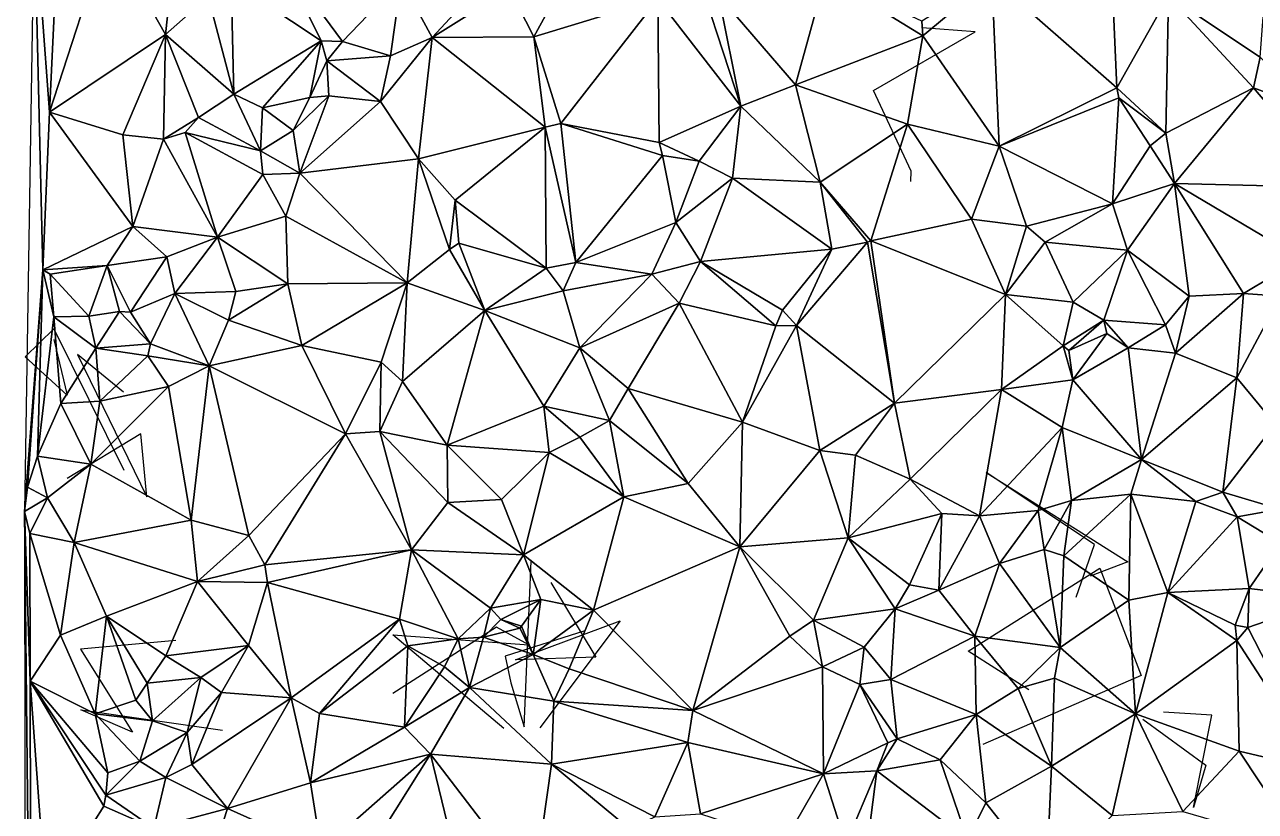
# Model space of a CAD drawing. Header units: metres. Extents: x -15 to 15.4, y -15.5 to 15.
# Drawn here: x -14.98 to -2.53, y -1.37 to 6.58 of the extents above; entities that cross this region are included whole.
import ezdxf

# ---------------------------------------------------------------- set-up
doc = ezdxf.new("R2010")
doc.units = ezdxf.units.M
doc.layers.add('CRACKS', color=1, linetype='Continuous')
doc.layers.add('STREET_MESH', color=7, linetype='Continuous')

msp = doc.modelspace()

# ---------------------------------------------------------------- linework, layer by layer
at = {"layer": 'CRACKS'}
for points in [[(-6.015, 4.998, 0.1), (-6.011, 5.1, 0.1), (-6.391, 5.917, 0.1), (-5.362, 6.51, 0.1), (-5.898, 6.549, 0.1)], [(-14.68, 3.4, 0.1), (-14.547, 2.839, 0.1), (-14.972, 3.224, 0.1), (-14.681, 3.509, 0.1), (-13.973, 2.081, 0.1)], [(-13.977, 2.869, 0.1), (-14.442, 3.249, 0.1), (-13.742, 1.812, 0.1), (-13.802, 2.448, 0.1), (-14.547, 1.996, 0.1)], [(-4.343, 0.797, 0.1), (-4.158, 1.328, 0.1), (-5.251, 2.058, 0.1), (-3.818, 1.154, 0.1), (-4.2, 1.01, 0.1)], [(-9.312, 0.458, 0.1), (-10.116, 0.202, 0.1), (-10.059, -0.069, 0.1), (-9.925, -0.515, 0.1), (-9.855, 1.162, 0.1)], [(-4.822, -0.139, 0.1), (-5.433, 0.251, 0.1), (-4.103, 1.09, 0.1), (-3.686, 0.005, 0.1), (-5.286, -0.693, 0.1)], [(-9.654, 0.946, 0.1), (-9.2, 0.192, 0.1), (-10.011, 0.164, 0.1), (-8.953, 0.559, 0.1), (-9.766, -0.524, 0.1)], [(-10.129, -0.529, 0.1), (-11.253, 0.416, 0.1), (-9.877, 0.316, 0.1), (-10.205, 0.492, 0.1), (-11.254, -0.177, 0.1)], [(-13.448, 0.359, 0.1), (-14.412, 0.271, 0.1), (-13.886, -0.567, 0.1), (-14.409, -0.342, 0.1), (-12.976, -0.549, 0.1)], [(-3.668, -0.435, 0.1), (-3.031, -0.901, 0.1), (-3.155, -1.328, 0.1), (-2.971, -0.396, 0.1), (-3.459, -0.365, 0.1)]]:
    msp.add_polyline3d(points, dxfattribs=at)
at = {"layer": 'STREET_MESH'}
for points in [[(-14.794, 4.106), (-14.88, 7.788), (-14.977, 1.662)], [(-14.632, 7.677), (-14.88, 7.788), (-14.725, 5.699)], [(-14.88, 7.788), (-14.794, 4.106), (-14.725, 5.699)], [(-14.135, 7.512), (-14.632, 7.677), (-14.725, 5.699)], [(-13.551, 6.482), (-14.135, 7.512), (-14.725, 5.699)], [(-13.491, 7.042), (-14.135, 7.512), (-13.551, 6.482)], [(-12.888, 7.024), (-11.979, 6.418), (-12.406, 7.283)], [(-11.763, 6.412), (-11.169, 7.031), (-12.406, 7.283)], [(-11.979, 6.418), (-11.763, 6.412), (-12.406, 7.283)], [(-3.98, 7.102), (-5.194, 7.053), (-3.931, 5.944)], [(-3.409, 6.875), (-3.98, 7.102), (-3.931, 5.944)], [(-13.119, 6.866), (-13.491, 7.042), (-13.551, 6.482)], [(-12.888, 7.024), (-13.119, 6.866), (-12.862, 5.879)], [(-11.979, 6.418), (-12.888, 7.024), (-12.862, 5.879)], [(-11.169, 7.031), (-11.763, 6.412), (-11.278, 6.266)], [(-10.855, 6.453), (-11.169, 7.031), (-11.278, 6.266)], [(-11.169, 7.031), (-10.855, 6.453), (-10.322, 7.029)], [(-10.855, 6.453), (-10.072, 6.943), (-10.322, 7.029)], [(-6.876, 7.076), (-7.958, 6.879), (-7.182, 5.975)], [(-5.892, 6.468), (-6.876, 7.076), (-7.182, 5.975)], [(-5.903, 6.616), (-6.876, 7.076), (-5.892, 6.468)], [(-5.194, 7.053), (-5.903, 6.616), (-5.892, 6.468)], [(-5.194, 7.053), (-5.892, 6.468), (-5.121, 5.354)], [(-5.194, 7.053), (-5.121, 5.354), (-3.931, 5.944)], [(-12.862, 5.879), (-13.119, 6.866), (-13.551, 6.482)], [(-9.826, 6.46), (-10.072, 6.943), (-10.855, 6.453)], [(-10.072, 6.943), (-9.826, 6.46), (-9.571, 6.932)], [(-9.571, 6.932), (-9.826, 6.46), (-8.572, 6.843)], [(-7.735, 5.76), (-8.089, 6.853), (-8.572, 6.843)], [(-7.958, 6.879), (-8.089, 6.853), (-7.735, 5.76)], [(-7.958, 6.879), (-7.735, 5.76), (-7.182, 5.975)], [(-3.434, 5.487), (-3.409, 6.875), (-3.931, 5.944)], [(-3.409, 6.875), (-3.434, 5.487), (-2.548, 5.945)], [(-2.481, 6.255), (-2.43, 6.935), (-3.409, 6.875)], [(-2.481, 6.255), (-3.409, 6.875), (-2.548, 5.945)], [(-9.826, 6.46), (-9.555, 5.583), (-8.572, 6.843)], [(-8.572, 6.843), (-9.555, 5.583), (-8.56, 5.392)], [(-7.735, 5.76), (-8.572, 6.843), (-8.56, 5.392)], [(-13.983, 5.47), (-13.551, 6.482), (-14.725, 5.699)], [(-13.983, 5.47), (-13.571, 5.426), (-13.551, 6.482)], [(-13.571, 5.426), (-13.218, 5.643), (-13.551, 6.482)], [(-13.218, 5.643), (-12.862, 5.879), (-13.551, 6.482)], [(-12.57, 5.741), (-11.979, 6.418), (-12.862, 5.879)], [(-12.57, 5.741), (-12.092, 5.847), (-11.979, 6.418)], [(-12.092, 5.847), (-11.921, 6.216), (-11.979, 6.418)], [(-11.921, 6.216), (-11.763, 6.412), (-11.979, 6.418)], [(-11.763, 6.412), (-11.921, 6.216), (-11.278, 6.266)], [(-11.376, 5.805), (-10.855, 6.453), (-11.278, 6.266)], [(-10.855, 6.453), (-11.376, 5.805), (-10.994, 5.226)], [(-9.713, 5.545), (-10.855, 6.453), (-10.994, 5.226)], [(-9.713, 5.545), (-9.826, 6.46), (-10.855, 6.453)], [(-9.826, 6.46), (-9.713, 5.545), (-9.555, 5.583)], [(-6.047, 5.576), (-5.892, 6.468), (-7.182, 5.975)], [(-5.892, 6.468), (-6.047, 5.576), (-5.121, 5.354)], [(-11.921, 6.216), (-11.376, 5.805), (-11.278, 6.266)], [(-1.902, 5.706), (-2.481, 6.255), (-2.548, 5.945)], [(-11.899, 5.862), (-11.921, 6.216), (-12.092, 5.847)], [(-11.921, 6.216), (-11.899, 5.862), (-11.376, 5.805)], [(-7.735, 5.76), (-6.932, 4.992), (-7.182, 5.975)], [(-6.932, 4.992), (-6.047, 5.576), (-7.182, 5.975)], [(-13.218, 5.643), (-12.592, 5.308), (-12.862, 5.879)], [(-12.592, 5.308), (-12.57, 5.741), (-12.862, 5.879)], [(-11.899, 5.862), (-12.092, 5.847), (-12.261, 5.512)], [(-12.194, 5.08), (-11.899, 5.862), (-12.261, 5.512)], [(-11.899, 5.862), (-12.194, 5.08), (-11.376, 5.805)], [(-5.121, 5.354), (-3.912, 5.841), (-3.931, 5.944)], [(-3.912, 5.841), (-3.434, 5.487), (-3.931, 5.944)], [(-3.434, 5.487), (-3.349, 4.977), (-2.548, 5.945)], [(-3.349, 4.977), (-1.689, 4.938), (-2.548, 5.945)], [(-1.689, 4.938), (-1.902, 5.706), (-2.548, 5.945)], [(-12.57, 5.741), (-12.592, 5.308), (-12.261, 5.512)], [(-12.092, 5.847), (-12.57, 5.741), (-12.261, 5.512)], [(-11.376, 5.805), (-12.194, 5.08), (-10.994, 5.226)], [(-8.155, 5.201), (-7.735, 5.76), (-8.56, 5.392)], [(-7.735, 5.76), (-8.155, 5.201), (-7.818, 5.031)], [(-6.932, 4.992), (-7.735, 5.76), (-7.818, 5.031)], [(-3.912, 5.841), (-5.121, 5.354), (-3.976, 4.771)], [(-3.595, 5.356), (-3.912, 5.841), (-3.976, 4.771)], [(-3.912, 5.841), (-3.595, 5.356), (-3.434, 5.487)], [(-14.794, 4.106), (-13.883, 4.541), (-14.725, 5.699)], [(-13.883, 4.541), (-13.983, 5.47), (-14.725, 5.699)], [(-13.218, 5.643), (-13.571, 5.426), (-13.352, 5.493)], [(-12.592, 5.308), (-13.218, 5.643), (-13.352, 5.493)], [(-13.571, 5.426), (-13.026, 4.436), (-13.352, 5.493)], [(-13.352, 5.493), (-13.026, 4.436), (-12.568, 5.067)], [(-12.592, 5.308), (-13.352, 5.493), (-12.568, 5.067)], [(-12.592, 5.308), (-12.194, 5.08), (-12.261, 5.512)], [(-10.621, 4.807), (-9.713, 5.545), (-10.994, 5.226)], [(-9.713, 5.545), (-10.621, 4.807), (-9.701, 4.122)], [(-9.555, 5.583), (-9.713, 5.545), (-9.403, 4.177)], [(-9.713, 5.545), (-9.701, 4.122), (-9.403, 4.177)], [(-9.555, 5.583), (-8.524, 5.26), (-8.56, 5.392)], [(-8.524, 5.26), (-9.555, 5.583), (-9.403, 4.177)], [(-6.42, 4.397), (-6.047, 5.576), (-6.932, 4.992)], [(-5.401, 4.616), (-6.047, 5.576), (-6.42, 4.397)], [(-6.047, 5.576), (-5.401, 4.616), (-5.121, 5.354)], [(-3.434, 5.487), (-3.595, 5.356), (-3.349, 4.977)], [(-13.571, 5.426), (-13.983, 5.47), (-13.883, 4.541)], [(-13.026, 4.436), (-13.571, 5.426), (-13.883, 4.541)], [(-8.524, 5.26), (-8.155, 5.201), (-8.56, 5.392)], [(-5.401, 4.616), (-4.845, 4.545), (-5.121, 5.354)], [(-5.121, 5.354), (-4.845, 4.545), (-3.976, 4.771)], [(-3.595, 5.356), (-3.976, 4.771), (-3.349, 4.977)], [(-12.194, 5.08), (-12.592, 5.308), (-12.568, 5.067)], [(-8.389, 4.584), (-8.524, 5.26), (-9.403, 4.177)], [(-8.155, 5.201), (-8.524, 5.26), (-8.389, 4.584)], [(-12.194, 5.08), (-11.108, 3.973), (-10.994, 5.226)], [(-11.108, 3.973), (-10.679, 4.311), (-10.994, 5.226)], [(-10.679, 4.311), (-10.621, 4.807), (-10.994, 5.226)], [(-8.155, 5.201), (-8.389, 4.584), (-7.818, 5.031)], [(-13.026, 4.436), (-12.334, 4.646), (-12.568, 5.067)], [(-12.334, 4.646), (-12.194, 5.08), (-12.568, 5.067)], [(-11.108, 3.973), (-12.194, 5.08), (-12.334, 4.646)], [(-8.389, 4.584), (-8.141, 4.188), (-7.818, 5.031)], [(-7.818, 5.031), (-8.141, 4.188), (-6.813, 4.312)], [(-6.932, 4.992), (-7.818, 5.031), (-6.813, 4.312)], [(-6.451, 4.383), (-6.932, 4.992), (-6.813, 4.312)], [(-6.451, 4.383), (-6.42, 4.397), (-6.932, 4.992)], [(-3.976, 4.771), (-3.822, 4.304), (-3.349, 4.977)], [(-3.822, 4.304), (-3.2, 3.837), (-3.349, 4.977)], [(-3.2, 3.837), (-2.649, 3.866), (-3.349, 4.977)], [(-2.064, 4.214), (-1.689, 4.938), (-3.349, 4.977)], [(-2.649, 3.866), (-2.064, 4.214), (-3.349, 4.977)], [(-10.621, 4.807), (-10.679, 4.311), (-10.584, 4.373)], [(-9.701, 4.122), (-10.621, 4.807), (-10.584, 4.373)], [(-4.845, 4.545), (-4.655, 4.385), (-3.976, 4.771)], [(-4.655, 4.385), (-3.822, 4.304), (-3.976, 4.771)], [(-13.026, 4.436), (-12.314, 3.963), (-12.334, 4.646)], [(-12.314, 3.963), (-11.108, 3.973), (-12.334, 4.646)], [(-5.401, 4.616), (-6.42, 4.397), (-5.057, 3.854)], [(-4.845, 4.545), (-5.401, 4.616), (-5.057, 3.854)], [(-14.794, 4.106), (-14.142, 4.149), (-13.883, 4.541)], [(-14.142, 4.149), (-13.539, 4.235), (-13.883, 4.541)], [(-13.539, 4.235), (-13.026, 4.436), (-13.883, 4.541)], [(-8.632, 4.061), (-8.389, 4.584), (-9.403, 4.177)], [(-8.632, 4.061), (-8.141, 4.188), (-8.389, 4.584)], [(-4.655, 4.385), (-4.845, 4.545), (-5.057, 3.854)], [(-13.459, 3.865), (-13.026, 4.436), (-13.539, 4.235)], [(-13.459, 3.865), (-12.84, 3.886), (-13.026, 4.436)], [(-12.84, 3.886), (-12.314, 3.963), (-13.026, 4.436)], [(-10.679, 4.311), (-10.321, 3.694), (-10.584, 4.373)], [(-10.321, 3.694), (-9.701, 4.122), (-10.584, 4.373)], [(-6.451, 4.383), (-7.169, 3.541), (-6.18, 2.758)], [(-7.169, 3.541), (-6.451, 4.383), (-6.813, 4.312)], [(-6.42, 4.397), (-6.451, 4.383), (-6.18, 2.758)], [(-5.057, 3.854), (-6.42, 4.397), (-6.18, 2.758)], [(-4.372, 3.779), (-4.655, 4.385), (-5.057, 3.854)], [(-4.655, 4.385), (-4.372, 3.779), (-3.822, 4.304)], [(-14.142, 4.149), (-13.906, 3.676), (-13.539, 4.235)], [(-13.906, 3.676), (-13.459, 3.865), (-13.539, 4.235)], [(-10.679, 4.311), (-11.108, 3.973), (-10.321, 3.694)], [(-8.141, 4.188), (-7.311, 3.697), (-6.813, 4.312)], [(-7.311, 3.697), (-7.169, 3.541), (-6.813, 4.312)], [(-4.372, 3.779), (-4.062, 3.597), (-3.822, 4.304)], [(-4.062, 3.597), (-3.437, 3.547), (-3.822, 4.304)], [(-3.822, 4.304), (-3.437, 3.547), (-3.2, 3.837)], [(-14.142, 4.149), (-14.794, 4.106), (-14.717, 4.062)], [(-14.327, 3.635), (-14.142, 4.149), (-14.717, 4.062)], [(-14.017, 3.684), (-14.142, 4.149), (-14.327, 3.635)], [(-14.142, 4.149), (-14.017, 3.684), (-13.906, 3.676)], [(-10.321, 3.694), (-9.53, 3.891), (-9.701, 4.122)], [(-9.701, 4.122), (-9.53, 3.891), (-9.403, 4.177)], [(-9.53, 3.891), (-8.632, 4.061), (-9.403, 4.177)], [(-8.358, 3.766), (-8.141, 4.188), (-8.632, 4.061)], [(-8.358, 3.766), (-7.38, 3.54), (-8.141, 4.188)], [(-8.141, 4.188), (-7.38, 3.54), (-7.311, 3.697)], [(-2.064, 4.214), (-2.649, 3.866), (-2.275, 3.837)], [(-14.948, 1.908), (-14.794, 4.106), (-14.977, 1.662)], [(-14.794, 4.106), (-14.948, 1.908), (-14.845, 2.22)], [(-14.682, 3.63), (-14.794, 4.106), (-14.845, 2.22)], [(-14.794, 4.106), (-14.682, 3.63), (-14.717, 4.062)], [(-14.682, 3.63), (-14.327, 3.635), (-14.717, 4.062)], [(-8.632, 4.061), (-9.53, 3.891), (-9.361, 3.316)], [(-8.358, 3.766), (-8.632, 4.061), (-9.361, 3.316)], [(-13.703, 3.357), (-13.459, 3.865), (-13.906, 3.676)], [(-13.459, 3.865), (-13.703, 3.357), (-13.111, 3.135)], [(-13.459, 3.865), (-12.914, 3.597), (-12.84, 3.886)], [(-12.914, 3.597), (-13.459, 3.865), (-13.111, 3.135)], [(-12.314, 3.963), (-12.914, 3.597), (-12.172, 3.341)], [(-12.84, 3.886), (-12.914, 3.597), (-12.314, 3.963)], [(-11.108, 3.973), (-12.314, 3.963), (-12.172, 3.341)], [(-11.37, 3.17), (-11.108, 3.973), (-12.172, 3.341)], [(-11.108, 3.973), (-11.37, 3.17), (-11.154, 2.977)], [(-10.321, 3.694), (-11.108, 3.973), (-11.154, 2.977)], [(-9.361, 3.316), (-9.53, 3.891), (-10.321, 3.694)], [(-2.649, 3.866), (-3.2, 3.837), (-3.338, 3.263)], [(-2.718, 3.012), (-2.649, 3.866), (-3.338, 3.263)], [(-2.649, 3.866), (-2.718, 3.012), (-2.275, 3.837)], [(-8.358, 3.766), (-9.361, 3.316), (-8.874, 2.904)], [(-7.717, 2.565), (-8.358, 3.766), (-8.874, 2.904)], [(-7.38, 3.54), (-8.358, 3.766), (-7.717, 2.565)], [(-5.098, 2.894), (-5.057, 3.854), (-6.18, 2.758)], [(-5.098, 2.894), (-4.472, 3.335), (-5.057, 3.854)], [(-4.472, 3.335), (-4.372, 3.779), (-5.057, 3.854)], [(-4.472, 3.335), (-4.062, 3.597), (-4.372, 3.779)], [(-3.2, 3.837), (-3.437, 3.547), (-3.338, 3.263)], [(-2.718, 3.012), (-2.33, 2.545), (-2.275, 3.837)], [(-14.611, 2.753), (-14.682, 3.63), (-14.845, 2.22)], [(-14.682, 3.63), (-14.256, 3.313), (-14.327, 3.635)], [(-14.256, 3.313), (-14.682, 3.63), (-14.611, 2.753)], [(-14.256, 3.313), (-14.017, 3.684), (-14.327, 3.635)], [(-14.017, 3.684), (-14.256, 3.313), (-13.703, 3.357)], [(-14.017, 3.684), (-13.703, 3.357), (-13.906, 3.676)], [(-10.702, 2.332), (-10.321, 3.694), (-11.154, 2.977)], [(-10.321, 3.694), (-10.702, 2.332), (-9.725, 2.727)], [(-9.361, 3.316), (-10.321, 3.694), (-9.725, 2.727)], [(-7.38, 3.54), (-7.169, 3.541), (-7.311, 3.697)], [(-12.172, 3.341), (-12.914, 3.597), (-13.111, 3.135)], [(-6.934, 2.278), (-7.169, 3.541), (-7.717, 2.565)], [(-7.169, 3.541), (-7.38, 3.54), (-7.717, 2.565)], [(-7.169, 3.541), (-6.934, 2.278), (-6.18, 2.758)], [(-4.472, 3.335), (-4.415, 3.288), (-4.062, 3.597)], [(-4.415, 3.288), (-4.031, 3.46), (-4.062, 3.597)], [(-3.437, 3.547), (-4.062, 3.597), (-3.815, 3.315)], [(-4.062, 3.597), (-4.031, 3.46), (-3.815, 3.315)], [(-3.437, 3.547), (-3.815, 3.315), (-3.338, 3.263)], [(-4.031, 3.46), (-4.415, 3.288), (-4.376, 2.994)], [(-3.815, 3.315), (-4.031, 3.46), (-4.376, 2.994)], [(-14.256, 3.313), (-14.611, 2.753), (-14.216, 2.778)], [(-13.703, 3.357), (-14.256, 3.313), (-13.731, 3.236)], [(-13.731, 3.236), (-14.256, 3.313), (-14.216, 2.778)], [(-13.703, 3.357), (-13.731, 3.236), (-13.111, 3.135)], [(-12.172, 3.341), (-13.111, 3.135), (-11.73, 2.447)], [(-11.37, 3.17), (-12.172, 3.341), (-11.73, 2.447)], [(-9.06, 2.583), (-9.361, 3.316), (-9.725, 2.727)], [(-9.361, 3.316), (-9.06, 2.583), (-8.874, 2.904)], [(-4.472, 3.335), (-5.098, 2.894), (-4.376, 2.994)], [(-4.415, 3.288), (-4.472, 3.335), (-4.376, 2.994)], [(-3.815, 3.315), (-4.376, 2.994), (-3.68, 2.187)], [(-3.815, 3.315), (-3.68, 2.187), (-3.338, 3.263)], [(-3.68, 2.187), (-2.718, 3.012), (-3.338, 3.263)], [(-13.522, 2.925), (-13.731, 3.236), (-14.216, 2.778)], [(-13.731, 3.236), (-13.522, 2.925), (-13.111, 3.135)], [(-13.111, 3.135), (-13.522, 2.925), (-13.292, 1.576)], [(-12.71, 1.42), (-13.111, 3.135), (-13.292, 1.576)], [(-13.111, 3.135), (-12.71, 1.42), (-11.73, 2.447)], [(-11.385, 2.471), (-11.37, 3.17), (-11.73, 2.447)], [(-11.37, 3.17), (-11.385, 2.471), (-11.154, 2.977)], [(-4.376, 2.994), (-5.098, 2.894), (-4.482, 2.51)], [(-3.68, 2.187), (-4.376, 2.994), (-4.482, 2.51)], [(-2.859, 1.859), (-2.718, 3.012), (-3.68, 2.187)], [(-2.718, 3.012), (-2.859, 1.859), (-2.33, 2.545)], [(-13.522, 2.925), (-14.308, 2.139), (-13.292, 1.576)], [(-14.308, 2.139), (-13.522, 2.925), (-14.216, 2.778)], [(-11.385, 2.471), (-10.702, 2.332), (-11.154, 2.977)], [(-9.06, 2.583), (-8.266, 1.946), (-8.874, 2.904)], [(-8.266, 1.946), (-7.717, 2.565), (-8.874, 2.904)], [(-6.021, 1.988), (-5.098, 2.894), (-6.18, 2.758)], [(-5.098, 2.894), (-6.021, 1.988), (-5.319, 1.617)], [(-5.098, 2.894), (-5.319, 1.617), (-4.482, 2.51)], [(-14.308, 2.139), (-14.611, 2.753), (-14.845, 2.22)], [(-14.611, 2.753), (-14.308, 2.139), (-14.216, 2.778)], [(-6.934, 2.278), (-6.575, 2.233), (-6.18, 2.758)], [(-6.575, 2.233), (-6.021, 1.988), (-6.18, 2.758)], [(-10.702, 2.332), (-9.673, 2.257), (-9.725, 2.727)], [(-9.363, 2.412), (-9.06, 2.583), (-9.725, 2.727)], [(-9.673, 2.257), (-9.363, 2.412), (-9.725, 2.727)], [(-9.363, 2.412), (-8.916, 1.811), (-9.06, 2.583)], [(-8.916, 1.811), (-8.266, 1.946), (-9.06, 2.583)], [(-7.717, 2.565), (-8.266, 1.946), (-7.742, 1.306)], [(-6.934, 2.278), (-7.717, 2.565), (-7.742, 1.306)], [(-5.319, 1.617), (-4.728, 1.674), (-4.482, 2.51)], [(-4.728, 1.674), (-4.389, 1.772), (-4.482, 2.51)], [(-4.389, 1.772), (-3.68, 2.187), (-4.482, 2.51)], [(-2.33, 2.545), (-2.859, 1.859), (-2.282, 1.687)], [(-12.71, 1.42), (-12.548, 1.123), (-11.73, 2.447)], [(-12.548, 1.123), (-11.065, 1.274), (-11.73, 2.447)], [(-11.065, 1.274), (-11.385, 2.471), (-11.73, 2.447)], [(-11.065, 1.274), (-10.695, 1.753), (-11.385, 2.471)], [(-10.695, 1.753), (-10.702, 2.332), (-11.385, 2.471)], [(-9.363, 2.412), (-9.673, 2.257), (-8.916, 1.811)], [(-10.702, 2.332), (-10.695, 1.753), (-10.153, 1.783)], [(-9.673, 2.257), (-10.702, 2.332), (-10.153, 1.783)], [(-9.932, 1.226), (-9.673, 2.257), (-10.153, 1.783)], [(-8.916, 1.811), (-9.673, 2.257), (-9.932, 1.226)], [(-6.649, 1.395), (-6.934, 2.278), (-7.742, 1.306)], [(-6.575, 2.233), (-6.934, 2.278), (-6.649, 1.395)], [(-14.948, 1.908), (-14.746, 1.799), (-14.845, 2.22)], [(-14.746, 1.799), (-14.308, 2.139), (-14.845, 2.22)], [(-14.474, 1.348), (-14.308, 2.139), (-14.746, 1.799)], [(-14.308, 2.139), (-14.474, 1.348), (-13.292, 1.576)], [(-6.021, 1.988), (-6.575, 2.233), (-6.649, 1.395)], [(-3.789, 1.836), (-3.68, 2.187), (-4.389, 1.772)], [(-3.789, 1.836), (-3.132, 1.763), (-3.68, 2.187)], [(-3.132, 1.763), (-2.859, 1.859), (-3.68, 2.187)], [(-14.746, 1.799), (-14.948, 1.908), (-14.977, 1.662)], [(-8.266, 1.946), (-8.916, 1.811), (-7.742, 1.306)], [(-5.702, 1.641), (-6.021, 1.988), (-6.649, 1.395)], [(-6.021, 1.988), (-5.702, 1.641), (-5.319, 1.617)], [(-14.924, 1.441), (-14.746, 1.799), (-14.977, 1.662)], [(-14.474, 1.348), (-14.746, 1.799), (-14.924, 1.441)], [(-10.695, 1.753), (-11.065, 1.274), (-9.932, 1.226)], [(-10.695, 1.753), (-9.932, 1.226), (-10.153, 1.783)], [(-8.916, 1.811), (-9.932, 1.226), (-9.224, 0.665)], [(-7.742, 1.306), (-8.916, 1.811), (-9.224, 0.665)], [(-4.728, 1.674), (-4.664, 1.277), (-4.389, 1.772)], [(-4.389, 1.772), (-4.664, 1.277), (-4.467, 1.215)], [(-3.789, 1.836), (-4.389, 1.772), (-4.467, 1.215)], [(-3.809, 0.768), (-3.789, 1.836), (-4.467, 1.215)], [(-3.416, 0.845), (-3.789, 1.836), (-3.809, 0.768)], [(-3.132, 1.763), (-3.789, 1.836), (-3.416, 0.845)], [(-2.713, 1.607), (-3.132, 1.763), (-3.416, 0.845)], [(-2.713, 1.607), (-2.859, 1.859), (-3.132, 1.763)], [(-2.859, 1.859), (-2.713, 1.607), (-2.282, 1.687)], [(-14.922, -0.053), (-14.924, 1.441), (-14.977, 1.662)], [(-14.912, -4.703), (-14.922, -0.053), (-14.977, 1.662)], [(-14.96, -11.784), (-14.912, -4.703), (-14.977, 1.662)], [(-6.028, 0.921), (-5.702, 1.641), (-6.649, 1.395)], [(-5.702, 1.641), (-6.028, 0.921), (-5.73, 0.868)], [(-5.319, 1.617), (-5.702, 1.641), (-5.73, 0.868)], [(-5.119, 1.136), (-4.728, 1.674), (-5.319, 1.617)], [(-4.664, 1.277), (-4.728, 1.674), (-5.119, 1.136)], [(-2.713, 1.607), (-2.275, 1.344), (-2.282, 1.687)], [(-14.474, 1.348), (-13.229, 0.956), (-13.292, 1.576)], [(-13.229, 0.956), (-12.71, 1.42), (-13.292, 1.576)], [(-5.119, 1.136), (-5.319, 1.617), (-5.73, 0.868)], [(-2.593, 0.883), (-2.713, 1.607), (-3.416, 0.845)], [(-2.713, 1.607), (-2.593, 0.883), (-2.275, 1.344)], [(-14.614, 0.412), (-14.924, 1.441), (-14.922, -0.053)], [(-14.614, 0.412), (-14.474, 1.348), (-14.924, 1.441)], [(-12.71, 1.42), (-13.229, 0.956), (-12.548, 1.123)], [(-6.998, 0.565), (-6.649, 1.395), (-7.742, 1.306)], [(-6.998, 0.565), (-6.174, 0.678), (-6.649, 1.395)], [(-6.174, 0.678), (-6.028, 0.921), (-6.649, 1.395)], [(-14.474, 1.348), (-14.614, 0.412), (-14.147, 0.603)], [(-13.229, 0.956), (-14.474, 1.348), (-14.147, 0.603)], [(-12.52, 0.945), (-11.065, 1.274), (-12.548, 1.123)], [(-11.184, 0.576), (-11.065, 1.274), (-12.52, 0.945)], [(-11.065, 1.274), (-11.184, 0.576), (-10.592, 0.375)], [(-11.065, 1.274), (-10.266, 0.686), (-9.932, 1.226)], [(-10.266, 0.686), (-11.065, 1.274), (-10.592, 0.375)], [(-8.22, -0.349), (-7.742, 1.306), (-9.224, 0.665)], [(-8.22, -0.349), (-7.238, 0.401), (-7.742, 1.306)], [(-7.238, 0.401), (-6.998, 0.565), (-7.742, 1.306)], [(-4.504, 0.287), (-4.664, 1.277), (-5.119, 1.136)], [(-4.664, 1.277), (-4.504, 0.287), (-4.467, 1.215)], [(-2.275, 1.344), (-2.593, 0.883), (-1.759, 0.782)], [(-13.229, 0.956), (-12.52, 0.945), (-12.548, 1.123)], [(-10.266, 0.686), (-9.756, 0.774), (-9.932, 1.226)], [(-9.932, 1.226), (-9.756, 0.774), (-9.224, 0.665)], [(-5.367, 0.403), (-5.119, 1.136), (-5.73, 0.868)], [(-4.504, 0.287), (-5.119, 1.136), (-5.367, 0.403)], [(-4.504, 0.287), (-3.809, 0.768), (-4.467, 1.215)], [(-13.547, 0.204), (-13.229, 0.956), (-14.147, 0.603)], [(-13.229, 0.956), (-13.547, 0.204), (-12.711, 0.307)], [(-12.52, 0.945), (-13.229, 0.956), (-12.711, 0.307)], [(-12.282, -0.219), (-12.52, 0.945), (-12.711, 0.307)], [(-12.282, -0.219), (-11.184, 0.576), (-12.52, 0.945)], [(-6.028, 0.921), (-6.174, 0.678), (-5.73, 0.868)], [(-2.733, 0.514), (-2.593, 0.883), (-3.416, 0.845)], [(-2.607, 0.491), (-2.593, 0.883), (-2.733, 0.514)], [(-2.593, 0.883), (-2.607, 0.491), (-1.759, 0.782)], [(-10.266, 0.686), (-10.16, 0.57), (-9.756, 0.774)], [(-10.16, 0.57), (-9.951, 0.504), (-9.756, 0.774)], [(-9.951, 0.504), (-9.835, 0.217), (-9.756, 0.774)], [(-9.756, 0.774), (-9.835, 0.217), (-9.224, 0.665)], [(-6.174, 0.678), (-5.367, 0.403), (-5.73, 0.868)], [(-3.809, 0.768), (-4.504, 0.287), (-3.743, -0.384)], [(-3.416, 0.845), (-3.809, 0.768), (-3.743, -0.384)], [(-2.717, 0.359), (-3.416, 0.845), (-3.743, -0.384)], [(-2.733, 0.514), (-3.416, 0.845), (-2.717, 0.359)], [(-2.607, 0.491), (-1.864, -0.956), (-1.759, 0.782)], [(-10.337, 0.393), (-10.266, 0.686), (-10.592, 0.375)], [(-10.266, 0.686), (-10.337, 0.393), (-10.16, 0.57)], [(-9.835, 0.217), (-9.468, 0.074), (-9.224, 0.665)], [(-9.468, 0.074), (-8.22, -0.349), (-9.224, 0.665)], [(-6.998, 0.565), (-6.487, 0.293), (-6.174, 0.678)], [(-6.174, 0.678), (-6.487, 0.293), (-6.217, -0.035)], [(-5.367, 0.403), (-6.174, 0.678), (-6.217, -0.035)], [(-14.614, 0.412), (-14.263, -0.382), (-14.147, 0.603)], [(-14.263, -0.382), (-13.853, -0.244), (-14.147, 0.603)], [(-13.737, -0.071), (-13.547, 0.204), (-14.147, 0.603)], [(-13.853, -0.244), (-13.737, -0.071), (-14.147, 0.603)], [(-12.282, -0.219), (-11.994, -0.379), (-11.184, 0.576)], [(-11.184, 0.576), (-11.994, -0.379), (-11.101, 0.304)], [(-11.184, 0.576), (-11.101, 0.304), (-10.592, 0.375)], [(-10.16, 0.57), (-10.337, 0.393), (-9.969, 0.485)], [(-9.951, 0.504), (-10.16, 0.57), (-9.969, 0.485)], [(-9.835, 0.217), (-9.951, 0.504), (-9.969, 0.485)], [(-6.906, 0.093), (-6.998, 0.565), (-7.238, 0.401)], [(-6.906, 0.093), (-6.487, 0.293), (-6.998, 0.565)], [(-2.607, 0.491), (-2.733, 0.514), (-2.717, 0.359)], [(-14.263, -0.382), (-14.614, 0.412), (-14.922, -0.053)], [(-11.101, 0.304), (-10.729, 0.094), (-10.592, 0.375)], [(-10.729, 0.094), (-10.476, -0.116), (-10.592, 0.375)], [(-10.476, -0.116), (-10.337, 0.393), (-10.592, 0.375)], [(-9.835, 0.217), (-10.337, 0.393), (-10.476, -0.116)], [(-10.337, 0.393), (-9.835, 0.217), (-9.969, 0.485)], [(-8.22, -0.349), (-6.906, 0.093), (-7.238, 0.401)], [(-5.352, -0.389), (-5.367, 0.403), (-6.217, -0.035)], [(-5.367, 0.403), (-5.352, -0.389), (-4.927, -0.125)], [(-4.504, 0.287), (-5.367, 0.403), (-4.927, -0.125)], [(-1.864, -0.956), (-2.607, 0.491), (-2.717, 0.359)], [(-13.547, 0.204), (-13.196, -0.015), (-12.711, 0.307)], [(-13.196, -0.015), (-12.984, -0.166), (-12.711, 0.307)], [(-12.984, -0.166), (-12.282, -0.219), (-12.711, 0.307)], [(-11.994, -0.379), (-11.134, -0.517), (-11.101, 0.304)], [(-11.134, -0.517), (-10.729, 0.094), (-11.101, 0.304)], [(-6.487, 0.293), (-6.906, 0.093), (-6.529, -0.086)], [(-6.487, 0.293), (-6.529, -0.086), (-6.217, -0.035)], [(-4.561, -0.021), (-4.504, 0.287), (-4.927, -0.125)], [(-4.504, 0.287), (-4.561, -0.021), (-3.743, -0.384)], [(-2.717, 0.359), (-3.743, -0.384), (-2.693, -0.761)], [(-1.864, -0.956), (-2.717, 0.359), (-2.693, -0.761)], [(-13.196, -0.015), (-13.547, 0.204), (-13.737, -0.071)], [(-9.625, -0.256), (-9.835, 0.217), (-10.476, -0.116)], [(-9.468, 0.074), (-9.835, 0.217), (-9.625, -0.256)], [(-10.729, 0.094), (-11.134, -0.517), (-10.476, -0.116)], [(-9.468, 0.074), (-9.625, -0.256), (-8.22, -0.349)], [(-6.896, -0.989), (-6.906, 0.093), (-8.22, -0.349)], [(-6.906, 0.093), (-6.896, -0.989), (-6.529, -0.086)], [(-14.912, -4.703), (-14.761, -2.244), (-14.922, -0.053)], [(-14.761, -2.244), (-14.174, -1.315), (-14.922, -0.053)], [(-14.174, -1.315), (-14.155, -1.204), (-14.922, -0.053)], [(-14.135, -0.978), (-14.263, -0.382), (-14.922, -0.053)], [(-14.155, -1.204), (-14.135, -0.978), (-14.922, -0.053)], [(-13.853, -0.244), (-13.683, -0.454), (-13.737, -0.071)], [(-13.683, -0.454), (-13.196, -0.015), (-13.737, -0.071)], [(-13.196, -0.015), (-13.683, -0.454), (-13.333, -0.571)], [(-13.196, -0.015), (-13.333, -0.571), (-12.984, -0.166)], [(-10.476, -0.116), (-11.134, -0.517), (-10.873, -0.791)], [(-9.647, -0.89), (-10.476, -0.116), (-10.873, -0.791)], [(-9.647, -0.89), (-9.625, -0.256), (-10.476, -0.116)], [(-6.896, -0.989), (-6.246, -0.677), (-6.529, -0.086)], [(-6.529, -0.086), (-6.151, -0.635), (-6.217, -0.035)], [(-6.529, -0.086), (-6.246, -0.677), (-6.151, -0.635)], [(-6.151, -0.635), (-5.352, -0.389), (-6.217, -0.035)], [(-4.59, -0.912), (-4.561, -0.021), (-4.927, -0.125)], [(-4.561, -0.021), (-4.59, -0.912), (-3.743, -0.384)], [(-13.683, -0.454), (-13.853, -0.244), (-14.263, -0.382)], [(-13.333, -0.571), (-13.284, -0.896), (-12.984, -0.166)], [(-13.284, -0.896), (-12.282, -0.219), (-12.984, -0.166)], [(-13.284, -0.896), (-12.925, -1.34), (-12.282, -0.219)], [(-12.282, -0.219), (-12.925, -1.34), (-12.085, -1.078)], [(-11.994, -0.379), (-12.282, -0.219), (-12.085, -1.078)], [(-5.352, -0.389), (-4.59, -0.912), (-4.927, -0.125)], [(-9.625, -0.256), (-9.647, -0.89), (-8.271, -0.673)], [(-8.22, -0.349), (-9.625, -0.256), (-8.271, -0.673)], [(-6.896, -0.989), (-8.22, -0.349), (-8.271, -0.673)], [(-13.811, -0.862), (-13.683, -0.454), (-14.263, -0.382)], [(-14.135, -0.978), (-13.811, -0.862), (-14.263, -0.382)], [(-13.683, -0.454), (-13.811, -0.862), (-13.333, -0.571)], [(-11.134, -0.517), (-11.994, -0.379), (-12.085, -1.078)], [(-5.718, -0.846), (-5.352, -0.389), (-6.151, -0.635)], [(-5.352, -0.389), (-5.718, -0.846), (-5.254, -1.283)], [(-4.59, -0.912), (-5.352, -0.389), (-5.254, -1.283)], [(-4.59, -0.912), (-3.978, -1.411), (-3.743, -0.384)], [(-3.743, -0.384), (-3.978, -1.411), (-3.264, -1.369)], [(-2.693, -0.761), (-3.743, -0.384), (-3.264, -1.369)], [(-13.333, -0.571), (-13.811, -0.862), (-13.547, -1.026)], [(-13.284, -0.896), (-13.333, -0.571), (-13.547, -1.026)], [(-10.873, -0.791), (-11.134, -0.517), (-12.085, -1.078)], [(-9.647, -0.89), (-8.604, -1.422), (-8.271, -0.673)], [(-8.604, -1.422), (-8.14, -1.394), (-8.271, -0.673)], [(-8.14, -1.394), (-6.896, -0.989), (-8.271, -0.673)], [(-6.246, -0.677), (-6.896, -0.989), (-6.357, -0.959)], [(-6.357, -0.959), (-5.718, -0.846), (-6.151, -0.635)], [(-6.246, -0.677), (-6.357, -0.959), (-6.151, -0.635)], [(-13.811, -0.862), (-14.155, -1.204), (-13.547, -1.026)], [(-13.811, -0.862), (-14.135, -0.978), (-14.155, -1.204)], [(-11.977, -1.762), (-10.873, -0.791), (-12.085, -1.078)], [(-10.873, -0.791), (-11.977, -1.762), (-11.711, -2.128)], [(-10.447, -2.537), (-10.873, -0.791), (-11.711, -2.128)], [(-9.647, -0.89), (-10.873, -0.791), (-9.827, -2.153)], [(-10.873, -0.791), (-10.447, -2.537), (-9.827, -2.153)], [(-5.442, -1.657), (-5.718, -0.846), (-6.357, -0.959)], [(-5.718, -0.846), (-5.442, -1.657), (-5.254, -1.283)], [(-2.058, -1.721), (-2.693, -0.761), (-3.264, -1.369)], [(-2.058, -1.721), (-1.864, -0.956), (-2.693, -0.761)], [(-12.925, -1.34), (-13.284, -0.896), (-13.547, -1.026)], [(-8.858, -1.546), (-9.647, -0.89), (-9.827, -2.153)], [(-8.604, -1.422), (-9.647, -0.89), (-8.858, -1.546)], [(-6.896, -0.989), (-8.14, -1.394), (-7.29, -1.67)], [(-6.671, -1.699), (-6.896, -0.989), (-7.29, -1.67)], [(-6.896, -0.989), (-6.671, -1.699), (-6.357, -0.959)], [(-6.357, -0.959), (-6.671, -1.699), (-6.456, -1.724)], [(-5.442, -1.657), (-6.357, -0.959), (-6.456, -1.724)], [(-4.642, -2.061), (-4.59, -0.912), (-5.254, -1.283)], [(-4.59, -0.912), (-4.642, -2.061), (-3.978, -1.411)], [(-14.155, -1.204), (-13.67, -1.538), (-13.547, -1.026)], [(-13.67, -1.538), (-12.925, -1.34), (-13.547, -1.026)], [(-12.925, -1.34), (-11.977, -1.762), (-12.085, -1.078)], [(-14.174, -1.315), (-13.67, -1.538), (-14.155, -1.204)], [(-13.67, -1.538), (-14.174, -1.315), (-14.761, -2.244)], [(-12.925, -1.34), (-13.67, -1.538), (-13.225, -2.262)], [(-11.977, -1.762), (-12.925, -1.34), (-13.225, -2.262)], [(-5.442, -1.657), (-4.642, -2.061), (-5.254, -1.283)]]:
    msp.add_3dface(points, dxfattribs=at)

doc.saveas('drawing.dxf')
